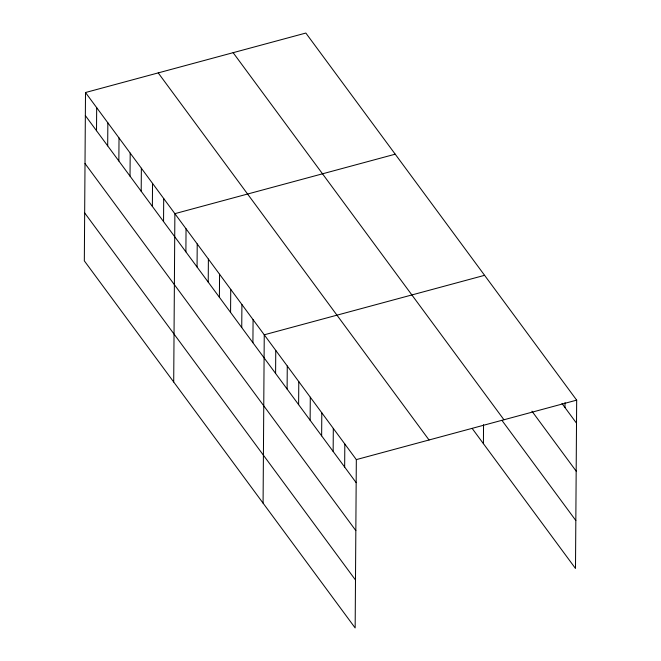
<?xml version="1.0" encoding="UTF-8"?>
<svg xmlns="http://www.w3.org/2000/svg" width="661" height="661" viewBox="0 0 661 661"><rect width="100%" height="100%" fill="white"/><g stroke="black" fill="none" stroke-linecap="round" stroke-linejoin="round"><path stroke-width="0.99" d="M85.509 92.523L84.327 260.864L355.155 627.95L356.329 459.61L85.509 92.523L305.845 33.05L576.673 400.136L575.491 568.477L472.243 428.526M96.514 130.721L96.68 107.669M107.685 145.866L107.85 122.806M118.856 161.003L119.021 137.951M130.027 176.148L130.192 153.096M141.198 191.293L141.363 168.233M152.377 206.43L152.534 183.378M163.548 221.575L163.705 198.523M173.703 382L174.876 213.66L395.22 154.187M185.89 251.858L186.047 228.805M197.061 267.003L197.218 243.95M208.232 282.14L208.389 259.087M219.402 297.285L219.568 274.232M230.573 312.43L230.739 289.378M241.744 327.567L241.909 304.514M252.915 342.712L253.08 319.66M263.078 503.145L264.251 334.805L484.587 275.323M275.596 373.457L275.761 350.404M287.105 389.056L287.271 366.004M298.623 404.656L298.78 381.604M310.133 420.256L310.29 397.203M321.643 435.863L321.8 412.811M333.152 451.463L333.309 428.411M344.662 467.063L344.819 444.01M483.414 443.663L483.546 424.684M564.998 407.589L565.031 402.574M356.329 459.61L576.673 400.136M561.974 403.483L576.508 423.189M531.948 411.192L576.177 471.136M233.135 52.673L503.955 419.76M501.922 420.355L575.83 520.529M158.219 72.9L429.047 439.986M85.343 115.576L356.172 482.662M85.013 163.523L355.833 530.609M84.666 212.916L355.494 580.003"/></g></svg>
